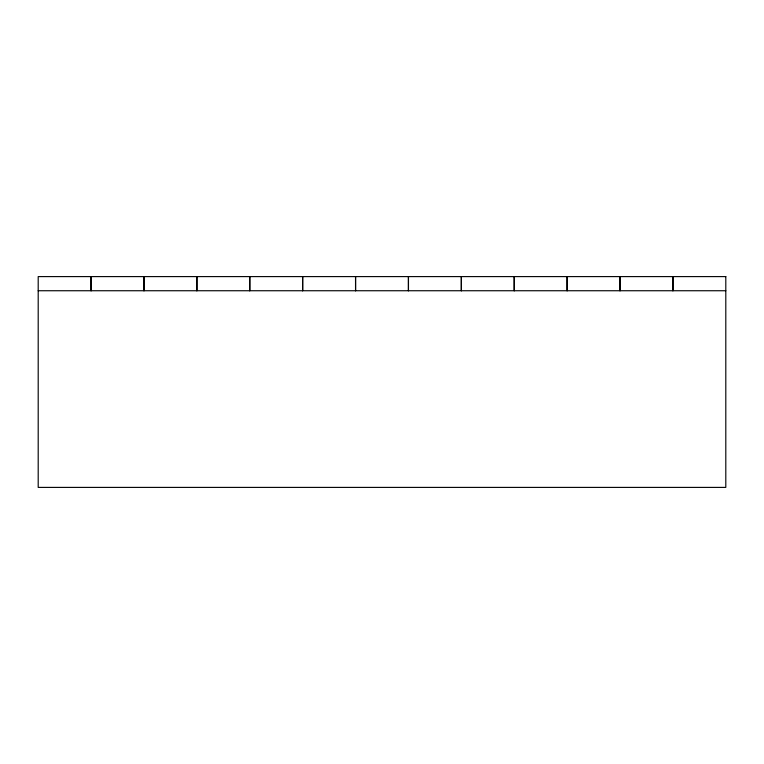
<?xml version="1.0" encoding="UTF-8"?>
<svg xmlns="http://www.w3.org/2000/svg" width="764" height="764" viewBox="0 0 764 764"><rect width="100%" height="100%" fill="white"/><g stroke="black" fill="none" stroke-linecap="round" stroke-linejoin="round"><path stroke-width="1.15" d="M355.556 290.74L355.556 276.597L355.566 290.74M38.2 290.74L725.8 290.74M143.985 276.597L143.985 290.74L143.985 276.597M196.873 276.597L196.873 290.74L196.873 276.597M249.771 276.597L249.771 290.74L249.771 276.597M302.659 276.597L302.659 290.74L302.659 276.597M408.444 276.597L408.444 290.74L408.444 276.597M461.341 276.597L461.341 290.74L461.341 276.597M514.229 276.597L514.229 290.74L514.229 276.597M567.127 276.597L567.127 290.74L567.127 276.597M620.015 276.597L620.015 290.74L620.015 276.597M672.912 276.597L672.912 290.74L672.912 276.597M725.8 276.597L38.2 276.597L38.2 487.403L725.8 487.403L725.8 276.597M91.097 290.74L91.088 276.597L91.088 290.74"/></g></svg>
